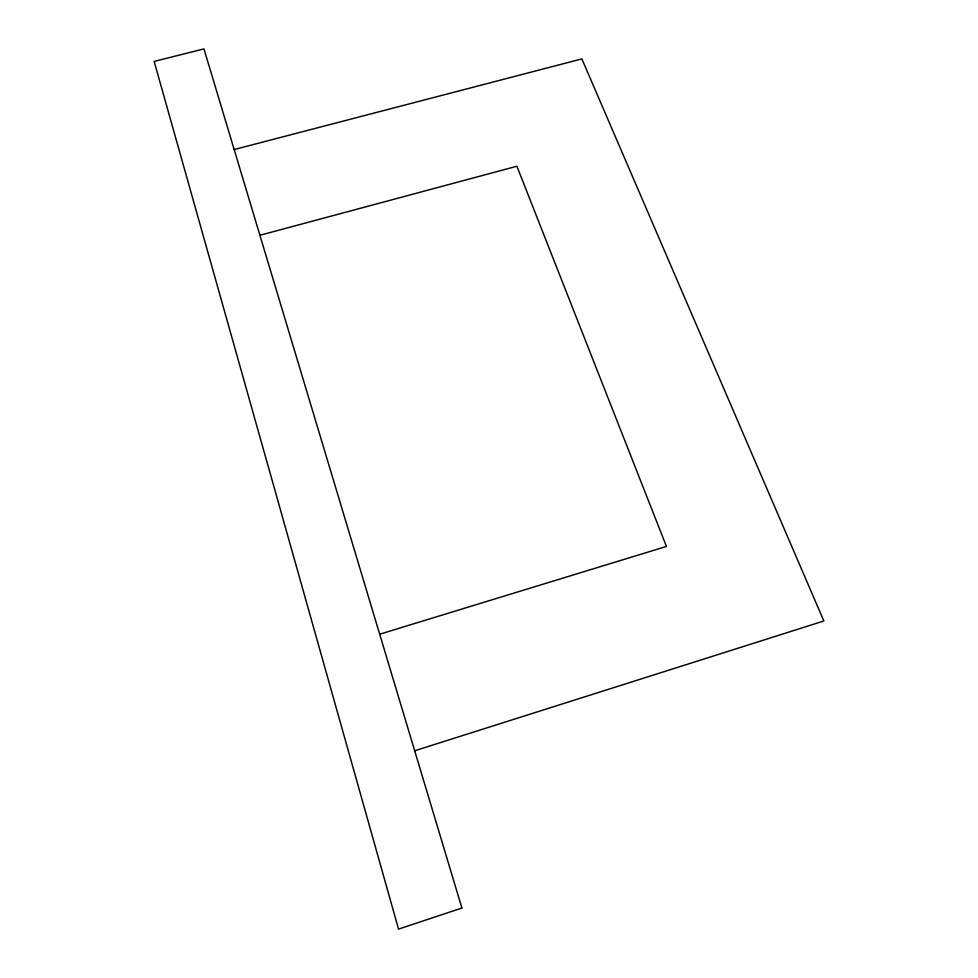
<?xml version="1.0" encoding="UTF-8"?>
<svg xmlns="http://www.w3.org/2000/svg" width="978" height="978" viewBox="0 0 978 978"><rect width="100%" height="100%" fill="white"/><g stroke="black" fill="none" stroke-linecap="round" stroke-linejoin="round"><path stroke-width="1.47" d="M414.684 750.774L823.855 620.981L581.873 58.9L234.158 149.536M379.684 634.209L666.434 546.433L516.91 166.236L259.903 235.27M461.909 908.036L398.535 929.1L154.145 61.418L203.95 48.9L461.909 908.036"/></g></svg>
